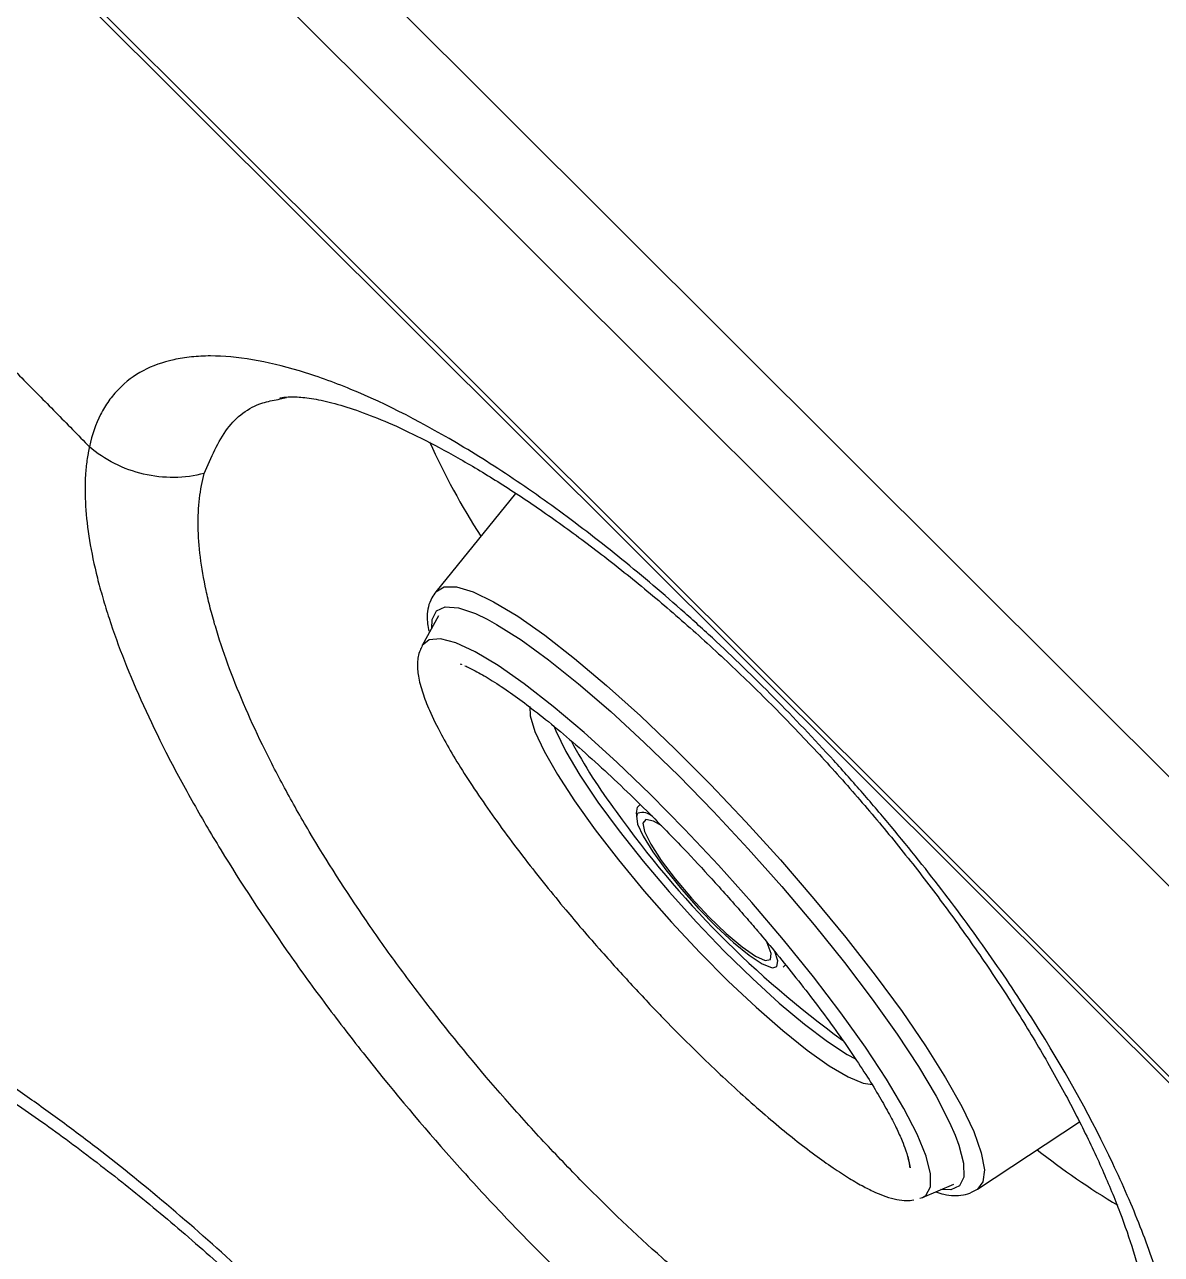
# Model space of a CAD drawing. Extents: x 398 to 508, y 623 to 782.
# Drawn here: x 496.034 to 498.451, y 720.565 to 723.18 of the extents above; entities that cross this region are included whole.
import ezdxf

# ---------------------------------------------------------------- set-up
doc = ezdxf.new("R2010")
doc.units = 0
doc.header["$MEASUREMENT"] = 0
doc.layers.add('GEOMETRY', color=2, linetype='Continuous', lineweight=25)

msp = doc.modelspace()

# ---------------------------------------------------------------- linework, layer by layer
at = {"layer": 'GEOMETRY'}
for p, q in [((493.4047, 726.3972), (499.8558, 719.9644)), ((493.6561, 726.3784), (499.8365, 720.2154)), ((493.6884, 725.6953), (499.1524, 720.2466)), ((493.6957, 725.7026), (499.1598, 720.254)), ((496.5731, 722.3829), (496.5776, 722.384)), ((496.5776, 722.384), (496.591, 722.3871)), ((497.0777, 722.183), (496.9087, 721.9737)), ((496.9144, 721.9224), (496.8796, 721.8594)), ((497.343, 721.5214), (497.3379, 721.5167)), ((497.6471, 721.1759), (497.6523, 721.1805)), ((498.0602, 720.7042), (498.2771, 720.847)), ((497.9435, 720.6864), (498.0096, 720.7149)), ((497.9377, 720.6847), (497.9435, 720.6864))]:
    msp.add_line(p, q, dxfattribs=at)
at = {"layer": 'GEOMETRY', "flags": 128}
for points in [[(496.9087, 721.9737), (496.9259, 721.9842), (496.9525, 721.9842), (496.9879, 721.9736), (497.0314, 721.9527), (497.0825, 721.9217), (497.1402, 721.8813), (497.2036, 721.8319), (497.2716, 721.7746), (497.3433, 721.7101), (497.4173, 721.6396), (497.4924, 721.5642), (497.5675, 721.4851), (497.6412, 721.4037), (497.7125, 721.3213), (497.78, 721.2392), (497.8428, 721.1588), (497.8997, 721.0814), (497.9498, 721.0083), (497.9924, 720.9407), (498.0267, 720.8796), (498.0521, 720.8262), (498.0683, 720.7812), (498.0749, 720.7454), (498.0719, 720.7194), (498.0602, 720.7042)], [(496.8998, 721.8959), (496.9005, 721.9146), (496.9097, 721.9336), (496.9284, 721.9421), (496.9563, 721.94), (496.9929, 721.9274), (497.0177, 721.9154)], [(497.0177, 721.9154), (497.0376, 721.9044), (497.0896, 721.8715), (497.1481, 721.8291), (497.212, 721.7781), (497.2803, 721.7192), (497.3517, 721.6536), (497.4251, 721.5823), (497.4991, 721.5066), (497.5726, 721.4277), (497.6443, 721.347), (497.7129, 721.2658), (497.7773, 721.1857), (497.8364, 721.1078), (497.8891, 721.0337), (497.9346, 720.9644), (497.9721, 720.9013), (498.0009, 720.8454), (498.0127, 720.8184)], [(497.2237, 721.6745), (497.1578, 721.7303), (497.0965, 721.778), (497.041, 721.8169), (496.9922, 721.8461), (496.951, 721.8652), (496.9181, 721.8739), (496.8942, 721.8719), (496.8796, 721.8594)], [(497.1083, 721.7298), (497.1092, 721.7101), (497.1192, 721.6768), (497.1385, 721.6349), (497.1668, 721.5852), (497.2033, 721.5291), (497.247, 721.4681), (497.2969, 721.4038), (497.3517, 721.3377), (497.4098, 721.2717), (497.4699, 721.2074), (497.5303, 721.1464), (497.5895, 721.0905), (497.646, 721.041), (497.6983, 720.9991), (497.745, 720.9661), (497.7849, 720.9427), (497.8171, 720.9295), (497.8368, 720.9266)], [(497.159, 721.6888), (497.1634, 721.6779), (497.1847, 721.6345), (497.2149, 721.5837), (497.2531, 721.5269), (497.2983, 721.4656), (497.3493, 721.4014), (497.4046, 721.3362), (497.4629, 721.2716), (497.5224, 721.2095), (497.5815, 721.1516), (497.6387, 721.0994), (497.6924, 721.0544), (497.741, 721.0177), (497.7834, 720.9905), (497.8011, 720.981)], [(497.9435, 720.6864), (497.9506, 720.6908), (497.9604, 720.7086), (497.9605, 720.7365), (497.951, 720.7741), (497.9319, 720.8208), (497.9037, 720.8756), (497.8668, 720.9376), (497.8219, 721.0057), (497.7698, 721.0786), (497.7114, 721.1552), (497.6478, 721.2339), (497.5801, 721.3135), (497.5095, 721.3924), (497.4373, 721.4693), (497.3647, 721.5428), (497.2931, 721.6116), (497.2237, 721.6745)], [(497.338, 721.5032), (497.3348, 721.4975), (497.3374, 721.4802), (497.3493, 721.4542), (497.3697, 721.4209), (497.3974, 721.3826), (497.4307, 721.3415), (497.4673, 721.3004), (497.5051, 721.2617), (497.5417, 721.228), (497.5747, 721.2012), (497.6021, 721.1832), (497.6222, 721.175), (497.6253, 721.1746)], [(497.3368, 721.4966), (497.3353, 721.5034), (497.3375, 721.5163), (497.3379, 721.5167)], [(497.3892, 721.4761), (497.3712, 721.4861), (497.355, 721.4898), (497.3484, 721.4823), (497.352, 721.4643), (497.3655, 721.437), (497.3878, 721.4025), (497.4174, 721.3634), (497.4521, 721.3225)], [(497.4521, 721.3225), (497.4892, 721.2829), (497.526, 721.2476), (497.5598, 721.219), (497.5881, 721.1995), (497.6087, 721.1903), (497.6202, 721.1922), (497.6217, 721.2051), (497.6131, 721.2279), (497.6116, 721.2309)], [(497.6253, 721.1746), (497.6336, 721.1772), (497.6358, 721.1896), (497.6296, 721.2089)], [(498.0127, 720.8184), (498.0205, 720.7977), (498.0307, 720.7589), (498.0312, 720.7297), (498.022, 720.7107), (498.0033, 720.7022), (497.9819, 720.703)]]:
    msp.add_lwpolyline(points, dxfattribs=at)
at = {"layer": 'GEOMETRY'}
for centre, radius, start, end in [((498.3353, 722.9451), 1.5813, 204.3831, 212.6594), ((498.1777, 722.1781), 1.1113, 207.9716, 217.1692), ((499.0129, 722.7297), 2.1112, 215.4043, 234.0329), ((497.347, 721.4708), 0.0337, 48.1509, 105.5785), ((499.2039, 722.0821), 1.6461, 231.8463, 239.0932)]:
    msp.add_arc(centre, radius, start, end, dxfattribs=at)
for points, knots in [([(495.7377, 722.718), (495.762, 722.694), (495.8106, 722.646), (495.8832, 722.5737), (495.9556, 722.5012), (496.0279, 722.4285), (496.1, 722.3555), (496.1478, 722.3067), (496.1718, 722.2823)], [0, 0, 0, 0, 0.1665169, 0.3330933, 0.4997295, 0.6664258, 0.8331826, 1, 1, 1, 1]), ([(498.297, 719.8991), (498.3453, 719.9098), (498.3849, 719.9315), (498.4319, 719.9793), (498.4454, 719.9978), (498.4625, 720.0296), (498.4677, 720.0408), (498.4768, 720.0645), (498.4808, 720.0769), (498.4977, 720.1415), (498.5019, 720.2017), (498.4949, 720.2877), (498.4929, 720.3055), (498.4877, 720.3418), (498.4845, 720.3604), (498.473, 720.4172), (498.4631, 720.4565), (498.4383, 720.538), (498.4236, 720.5803), (498.3978, 720.6458), (498.3886, 720.6681), (498.369, 720.7132), (498.3587, 720.7359), (498.3044, 720.8503), (498.2527, 720.9442), (498.1776, 721.0649), (498.162, 721.0892), (498.1299, 721.1381), (498.1134, 721.1624), (498.0629, 721.2353), (498.0277, 721.2836), (497.9545, 721.3795), (497.9164, 721.4272), (497.8571, 721.4983), (497.837, 721.5219), (497.796, 721.569), (497.7753, 721.5922), (497.671, 721.7068), (497.585, 721.7936), (497.4743, 721.8962), (497.4519, 721.9165), (497.4071, 721.9561), (497.3847, 721.9755), (497.3179, 722.032), (497.2735, 722.0678), (497.1852, 722.1355), (497.1413, 722.1674), (497.0757, 722.2124), (497.0539, 722.2269), (497.0107, 722.2548), (496.9894, 722.2681), (496.884, 722.3315), (496.8039, 722.3726), (496.709, 722.412), (496.6902, 722.4192), (496.6536, 722.4324), (496.6357, 722.4383), (496.5834, 722.454), (496.5502, 722.4619), (496.4873, 722.4724), (496.4575, 722.4751), (496.4154, 722.4751), (496.4018, 722.4744), (496.3757, 722.4718), (496.3632, 722.4698), (496.3035, 722.4566), (496.2644, 722.4359), (496.2265, 722.3971), (496.2195, 722.3887), (496.2067, 722.3706), (496.2009, 722.361), (496.1853, 722.3303), (496.1773, 722.3075), (496.1717, 722.2823)], [0, 0, 0, 0, 0.0625, 0.0625, 0.09375, 0.09375, 0.109375, 0.109375, 0.125, 0.125, 0.1875, 0.1875, 0.203125, 0.203125, 0.21875, 0.21875, 0.25, 0.25, 0.28125, 0.28125, 0.296875, 0.296875, 0.3125, 0.3125, 0.375, 0.375, 0.390625, 0.390625, 0.40625, 0.40625, 0.4375, 0.4375, 0.46875, 0.46875, 0.484375, 0.484375, 0.5, 0.5, 0.5625, 0.5625, 0.578125, 0.578125, 0.59375, 0.59375, 0.625, 0.625, 0.65625, 0.65625, 0.671875, 0.671875, 0.6875, 0.6875, 0.75, 0.75, 0.765625, 0.765625, 0.78125, 0.78125, 0.8125, 0.8125, 0.84375, 0.84375, 0.859375, 0.859375, 0.875, 0.875, 0.9375, 0.9375, 0.953125, 0.953125, 0.96875, 0.96875, 1, 1, 1, 1]), ([(496.4161, 722.2255), (496.4305, 722.2594), (496.4577, 722.3237), (496.5163, 722.3716), (496.5619, 722.3807), (496.5731, 722.3829)], [0, 0, 0, 0, 0.45676, 0.866022, 1, 1, 1, 1]), ([(496.5772, 722.3857), (496.5773, 722.3858), (496.5777, 722.3859), (496.5881, 722.3882), (496.6112, 722.3888), (496.647, 722.385), (496.6918, 722.3753), (496.7457, 722.3583), (496.8076, 722.3338), (496.8775, 722.3011), (496.9554, 722.2594), (497.0401, 722.2087), (497.1303, 722.1493), (497.2245, 722.0816), (497.3212, 722.0064), (497.4187, 721.9248), (497.5155, 721.8379), (497.6102, 721.7469), (497.7018, 721.6528), (497.7893, 721.5564), (497.873, 721.4579), (497.9531, 721.3569), (498.0295, 721.2536), (498.1014, 721.1491), (498.168, 721.0444), (498.2283, 720.941), (498.2815, 720.8405), (498.3269, 720.7445), (498.364, 720.6546), (498.3925, 720.5724), (498.4127, 720.4994), (498.4249, 720.4373), (498.4305, 720.3843), (498.4307, 720.3415), (498.4272, 720.3108), (498.4227, 720.2942), (498.4212, 720.291), (498.4209, 720.2902)], [0, 0, 0, 0, 0.006746, 0.033983, 0.062694, 0.090288, 0.117603, 0.14459, 0.171431, 0.199591, 0.228908, 0.259202, 0.290251, 0.321808, 0.353622, 0.385424, 0.416976, 0.448136, 0.478829, 0.509015, 0.538872, 0.569214, 0.6, 0.631195, 0.662711, 0.694421, 0.726132, 0.757605, 0.78863, 0.819008, 0.848568, 0.877193, 0.904907, 0.933659, 0.96172, 0.98994, 1, 1, 1, 1]), ([(496.1717, 722.2822), (496.1715, 722.2811), (496.1712, 722.2799), (496.1707, 722.2775), (496.17, 722.2739), (496.1684, 722.2655), (496.1657, 722.2482), (496.1642, 722.2329), (496.1622, 722.2013), (496.1623, 722.1791), (496.1666, 722.1094), (496.1748, 722.0586), (496.1922, 721.9894), (496.1961, 721.9753), (496.2044, 721.9466), (496.2089, 721.9321), (496.2233, 721.888), (496.2342, 721.8578), (496.2707, 721.7653), (496.3001, 721.7008), (496.3431, 721.6163), (496.3521, 721.5992), (496.3705, 721.5648), (496.38, 721.5475), (496.4092, 721.4955), (496.4297, 721.4605), (496.4941, 721.3549), (496.541, 721.2834), (496.6046, 721.1926), (496.6176, 721.1743), (496.644, 721.1378), (496.6573, 721.1196), (496.6979, 721.0653), (496.7255, 721.0293), (496.8103, 720.922), (496.8692, 720.8514), (496.946, 720.7644), (496.9615, 720.747), (496.9928, 720.7126), (497.0085, 720.6955), (497.0556, 720.645), (497.0873, 720.612), (497.1826, 720.5154), (497.2469, 720.4539), (497.3282, 720.3809), (497.3446, 720.3665), (497.3772, 720.3381), (497.3934, 720.3243), (497.4419, 720.2836), (497.474, 720.2576), (497.5693, 720.1833), (497.6319, 720.1383), (497.7087, 720.0882), (497.7241, 720.0785), (497.7545, 720.0597), (497.7695, 720.0507), (497.814, 720.0248), (497.843, 720.009), (497.928, 719.966), (497.9821, 719.9431), (498.0463, 719.9219), (498.0591, 719.918), (498.084, 719.9111), (498.0962, 719.908), (498.132, 719.9), (498.1549, 719.8962), (498.2208, 719.8895), (498.2608, 719.8911), (498.2969, 719.8991)], [0, 0, 0, 0, 0.001953, 0.001953, 0.003906, 0.007812, 0.015625, 0.03125, 0.03125, 0.0625, 0.0625, 0.125, 0.125, 0.140625, 0.140625, 0.15625, 0.15625, 0.1875, 0.1875, 0.25, 0.25, 0.265625, 0.265625, 0.28125, 0.28125, 0.3125, 0.3125, 0.375, 0.375, 0.390625, 0.390625, 0.40625, 0.40625, 0.4375, 0.4375, 0.5, 0.5, 0.515625, 0.515625, 0.53125, 0.53125, 0.5625, 0.5625, 0.625, 0.625, 0.640625, 0.640625, 0.65625, 0.65625, 0.6875, 0.6875, 0.75, 0.75, 0.765625, 0.765625, 0.78125, 0.78125, 0.8125, 0.8125, 0.875, 0.875, 0.890625, 0.890625, 0.90625, 0.90625, 0.9375, 0.9375, 1, 1, 1, 1]), ([(496.4161, 722.2255), (496.3953, 722.22), (496.3737, 722.2171), (496.3301, 722.2166), (496.3082, 722.219), (496.2655, 722.2289), (496.2448, 722.2365), (496.206, 722.2561), (496.1879, 722.2683), (496.1717, 722.2823)], [0, 0, 0, 0, 0.25, 0.25, 0.5, 0.5, 0.75, 0.75, 1, 1, 1, 1]), ([(498.2655, 720.1422), (498.233, 720.133), (498.1972, 720.1296), (498.1191, 720.1338), (498.0767, 720.1413), (498.0195, 720.158), (498.0078, 720.1617), (497.9841, 720.1698), (497.9722, 720.1741), (497.9359, 720.1883), (497.9111, 720.199), (497.8605, 720.2232), (497.8346, 720.2365), (497.795, 720.2586), (497.7817, 720.2663), (497.7547, 720.2823), (497.7411, 720.2907), (497.6729, 720.3337), (497.6175, 720.3725), (497.5332, 720.4371), (497.5049, 720.4597), (497.4478, 720.507), (497.4189, 720.5319), (497.3329, 720.6085), (497.2764, 720.6623), (497.1927, 720.7471), (497.1649, 720.776), (497.1099, 720.8352), (497.0824, 720.8657), (497.0018, 720.9575), (496.9504, 721.0197), (496.8766, 721.1143), (496.8526, 721.146), (496.8057, 721.21), (496.7827, 721.2423), (496.7167, 721.3386), (496.6763, 721.4018), (496.621, 721.4952), (496.6035, 721.5262), (496.5786, 721.5722), (496.5705, 721.5875), (496.5548, 721.618), (496.5472, 721.6332), (496.5108, 721.7081), (496.4862, 721.7653), (496.4562, 721.8475), (496.4473, 721.8743), (496.4357, 721.9135), (496.4322, 721.9264), (496.4256, 721.9519), (496.4226, 721.9645), (496.4094, 722.026), (496.4038, 722.0713), (496.4025, 722.1541), (496.4067, 722.1918), (496.4161, 722.2255)], [0, 0, 0, 0, 0.0625, 0.0625, 0.125, 0.125, 0.140625, 0.140625, 0.15625, 0.15625, 0.1875, 0.1875, 0.21875, 0.21875, 0.234375, 0.234375, 0.25, 0.25, 0.3125, 0.3125, 0.34375, 0.34375, 0.375, 0.375, 0.4375, 0.4375, 0.46875, 0.46875, 0.5, 0.5, 0.5625, 0.5625, 0.59375, 0.59375, 0.625, 0.625, 0.6875, 0.6875, 0.71875, 0.71875, 0.734375, 0.734375, 0.75, 0.75, 0.8125, 0.8125, 0.84375, 0.84375, 0.859375, 0.859375, 0.875, 0.875, 0.9375, 0.9375, 1, 1, 1, 1]), ([(496.9087, 721.9737), (496.9056, 721.9695), (496.8976, 721.9583), (496.8916, 721.9406), (496.8884, 721.9183), (496.8917, 721.9006), (496.8938, 721.8898)], [0, 0, 0, 0, 0.132537, 0.351284, 0.601416, 1, 1, 1, 1]), ([(496.8796, 721.8594), (496.8779, 721.856), (496.8719, 721.8437), (496.8682, 721.8211), (496.8705, 721.794), (496.8793, 721.7602), (496.8951, 721.7198), (496.9172, 721.6749), (496.9454, 721.6251), (496.9766, 721.5752), (497.0128, 721.5213), (497.0534, 721.4644), (497.0967, 721.4069), (497.1406, 721.3513), (497.1814, 721.3015), (497.2211, 721.2546), (497.2586, 721.2114), (497.2848, 721.1823), (497.2969, 721.1689)], [0, 0, 0, 0, 0.021838, 0.079294, 0.146134, 0.221625, 0.292207, 0.379482, 0.447996, 0.517352, 0.588079, 0.65886, 0.728315, 0.793476, 0.852454, 0.89934, 0.953721, 1, 1, 1, 1]), ([(496.9602, 721.8206), (496.961, 721.8203), (496.9621, 721.82), (496.963, 721.8196), (496.9633, 721.8194)], [0, 0, 0, 0, 0.728166, 1, 1, 1, 1]), ([(496.9699, 721.8166), (496.9771, 721.8133), (496.9925, 721.8061), (497.0243, 721.7878), (497.0609, 721.7638), (497.1025, 721.7336), (497.1481, 721.6979), (497.1992, 721.6552), (497.2531, 721.6073), (497.3083, 721.5558), (497.3587, 721.5065), (497.4038, 721.4608), (497.4503, 721.4124), (497.4829, 721.3769), (497.5026, 721.3554)], [0, 0, 0, 0, 0.069173, 0.149511, 0.238312, 0.318658, 0.40695, 0.500252, 0.593958, 0.684489, 0.774744, 0.839944, 0.903191, 1, 1, 1, 1]), ([(497.5026, 721.3554), (497.5242, 721.3313), (497.5547, 721.2972), (497.5982, 721.2464), (497.6344, 721.2031), (497.6754, 721.1521), (497.7159, 721.1), (497.7548, 721.0474), (497.791, 720.996), (497.8226, 720.9483), (497.8492, 720.9052), (497.8708, 720.8673), (497.8876, 720.8345), (497.8995, 720.8084), (497.9066, 720.79), (497.9119, 720.7741), (497.9154, 720.7603), (497.9168, 720.7512), (497.917, 720.7499), (497.917, 720.7496), (497.917, 720.7496), (497.917, 720.7496), (497.917, 720.7496), (497.917, 720.7496), (497.917, 720.7496), (497.917, 720.7496), (497.917, 720.7496), (497.917, 720.7496), (497.917, 720.7496), (497.917, 720.7496), (497.917, 720.7496), (497.917, 720.7497), (497.9166, 720.753), (497.9155, 720.7593), (497.9137, 720.7669), (497.9124, 720.772), (497.9121, 720.7731), (497.912, 720.7735), (497.912, 720.7735), (497.912, 720.7736), (497.9119, 720.7736), (497.9119, 720.7736), (497.9119, 720.7736), (497.9119, 720.7736), (497.9119, 720.7736), (497.9119, 720.7736), (497.9119, 720.7736)], [0, 0, 0, 0, 0.091352, 0.12887, 0.190749, 0.254516, 0.32235, 0.392427, 0.464012, 0.535303, 0.601611, 0.6659, 0.727094, 0.783304, 0.828742, 0.851213, 0.924317, 0.934339, 0.936532, 0.936903, 0.936963, 0.936968, 0.93697, 0.93697, 0.936971, 0.936971, 0.936971, 0.936972, 0.936974, 0.936977, 0.93699, 0.937066, 0.937971, 0.965035, 0.992455, 0.998367, 0.999617, 0.999737, 0.999786, 0.999808, 0.999824, 0.999841, 0.999861, 0.999892, 0.999957, 1, 1, 1, 1]), ([(497.7631, 717.5773), (497.7988, 717.6328), (497.8259, 717.698), (497.8534, 717.8096), (497.8603, 717.8491), (497.8674, 717.912), (497.8692, 717.9336), (497.8715, 717.9775), (497.8721, 717.9999), (497.8721, 718.1138), (497.863, 718.2114), (497.8398, 718.3414), (497.8346, 718.3678), (497.823, 718.4214), (497.8166, 718.4487), (497.7956, 718.5312), (497.7795, 718.587), (497.7244, 718.7567), (497.6792, 718.8728), (497.6117, 719.0216), (497.5977, 719.0516), (497.5685, 719.1118), (497.5534, 719.1421), (497.5067, 719.2325), (497.4739, 719.2925), (497.3702, 719.4723), (497.2942, 719.5914), (497.1904, 719.7395), (497.1691, 719.7691), (497.126, 719.8279), (497.1041, 719.857), (497.0378, 719.9435), (496.9925, 720.0001), (496.8533, 720.1668), (496.7562, 720.2737), (496.6293, 720.4021), (496.6037, 720.4275), (496.5525, 720.4771), (496.5268, 720.5015), (496.4495, 720.5732), (496.3977, 720.6192), (496.2934, 720.7077), (496.2411, 720.7502), (496.1621, 720.8112), (496.1357, 720.8311), (496.0828, 720.8699), (496.0562, 720.889), (495.9238, 720.9812), (495.8201, 721.0453), (495.6681, 721.1278), (495.618, 721.153), (495.5438, 721.1872), (495.5192, 721.198), (495.4703, 721.2185), (495.4461, 721.2281), (495.327, 721.2727), (495.2373, 721.2978), (495.1111, 721.32), (495.0704, 721.3248), (495.0116, 721.3281), (494.9923, 721.3285), (494.9548, 721.328), (494.9365, 721.327), (494.8479, 721.3191), (494.7851, 721.3024), (494.7306, 721.2753)], [0, 0, 0, 0, 0.0625, 0.0625, 0.09375, 0.09375, 0.109375, 0.109375, 0.125, 0.125, 0.1875, 0.1875, 0.203125, 0.203125, 0.21875, 0.21875, 0.25, 0.25, 0.3125, 0.3125, 0.328125, 0.328125, 0.34375, 0.34375, 0.375, 0.375, 0.4375, 0.4375, 0.453125, 0.453125, 0.46875, 0.46875, 0.5, 0.5, 0.5625, 0.5625, 0.578125, 0.578125, 0.59375, 0.59375, 0.625, 0.625, 0.65625, 0.65625, 0.671875, 0.671875, 0.6875, 0.6875, 0.75, 0.75, 0.78125, 0.78125, 0.796875, 0.796875, 0.8125, 0.8125, 0.875, 0.875, 0.90625, 0.90625, 0.921875, 0.921875, 0.9375, 0.9375, 1, 1, 1, 1]), ([(495.0653, 721.2308), (495.0699, 721.2318), (495.0886, 721.2359), (495.1321, 721.2387), (495.1956, 721.2369), (495.2684, 721.2277), (495.3492, 721.2105), (495.4375, 721.1849), (495.5323, 721.1506), (495.6327, 721.1074), (495.7376, 721.0554), (495.8457, 720.9947), (495.9571, 720.9255), (496.0714, 720.8478), (496.1887, 720.7611), (496.308, 720.666), (496.428, 720.5632), (496.5475, 720.4536), (496.6651, 720.338), (496.7796, 720.2178), (496.8898, 720.0938), (496.9951, 719.967), (497.0955, 719.8373), (497.1912, 719.7045), (497.2823, 719.5688), (497.3681, 719.431), (497.4477, 719.2925), (497.5204, 719.1544), (497.5856, 719.0182), (497.6428, 718.8851), (497.6915, 718.7565), (497.7317, 718.6334), (497.7632, 718.5165), (497.7867, 718.4056), (497.8024, 718.3011), (497.8105, 718.2037), (497.8114, 718.1147), (497.8056, 718.0349), (497.794, 717.9655), (497.7792, 717.9104), (497.7674, 717.8836), (497.7624, 717.8721)], [0, 0, 0, 0, 0.008385, 0.034143, 0.05941, 0.084619, 0.109919, 0.135387, 0.16101, 0.186734, 0.212477, 0.238255, 0.263778, 0.289848, 0.316381, 0.343283, 0.370444, 0.397744, 0.425044, 0.452199, 0.479105, 0.505686, 0.532092, 0.558742, 0.585661, 0.612783, 0.640023, 0.667282, 0.694436, 0.721389, 0.748058, 0.774372, 0.800288, 0.826078, 0.852007, 0.877905, 0.903724, 0.929429, 0.955029, 0.980605, 1, 1, 1, 1]), ([(497.2969, 721.1689), (497.3191, 721.1447), (497.3504, 721.1106), (497.3972, 721.0619), (497.4371, 721.0215), (497.4838, 720.9756), (497.5316, 720.9304), (497.5797, 720.8868), (497.6268, 720.8461), (497.6719, 720.8092), (497.7143, 720.7767), (497.7531, 720.7491), (497.7878, 720.7266), (497.8178, 720.7094), (497.843, 720.6971), (497.8666, 720.6875), (497.8886, 720.6816), (497.9065, 720.679), (497.9195, 720.6804), (497.9247, 720.681)], [0, 0, 0, 0, 0.087664, 0.123438, 0.182321, 0.24267, 0.306506, 0.37197, 0.438225, 0.50454, 0.570288, 0.634832, 0.697383, 0.75667, 0.809691, 0.857408, 0.914095, 0.965209, 1, 1, 1, 1]), ([(494.5502, 721.0949), (494.5259, 721.0466), (494.509, 720.9914), (494.4903, 720.8664), (494.4887, 720.7984), (494.5002, 720.6514), (494.5133, 720.5726), (494.539, 720.4669), (494.5446, 720.4454), (494.5566, 720.4021), (494.5631, 720.3803), (494.5836, 720.3141), (494.599, 720.2691), (494.6499, 720.1316), (494.6903, 720.0365), (494.7488, 719.913), (494.7609, 719.888), (494.7858, 719.838), (494.7986, 719.813), (494.8378, 719.7376), (494.8652, 719.687), (494.951, 719.5345), (495.013, 719.4318), (495.1134, 719.2757), (495.1482, 719.2232), (495.219, 719.1193), (495.2552, 719.0678), (495.3659, 718.9141), (495.4426, 718.8132), (495.5422, 718.6889), (495.5623, 718.6641), (495.6029, 718.6147), (495.6234, 718.5901), (495.6851, 718.517), (495.7265, 718.4694), (495.8512, 718.3296), (495.9352, 718.2405), (496.0628, 718.1133), (496.1056, 718.072), (496.1703, 718.0117), (496.1919, 717.9918), (496.2349, 717.9532), (496.2563, 717.9342), (496.363, 717.8417), (496.4473, 717.7742), (496.5725, 717.6831), (496.614, 717.6544), (496.6966, 717.6006), (496.7379, 717.5753), (496.8588, 717.5062), (496.9365, 717.4686), (497.0488, 717.4248), (497.0856, 717.4123), (497.1396, 717.3967), (497.1574, 717.3921), (497.1928, 717.3839), (497.2103, 717.3804), (497.2274, 717.3774)], [0, 0, 0, 0, 0.0625, 0.0625, 0.125, 0.125, 0.1875, 0.1875, 0.203125, 0.203125, 0.21875, 0.21875, 0.25, 0.25, 0.3125, 0.3125, 0.328125, 0.328125, 0.34375, 0.34375, 0.375, 0.375, 0.4375, 0.4375, 0.46875, 0.46875, 0.5, 0.5, 0.5625, 0.5625, 0.578125, 0.578125, 0.59375, 0.59375, 0.625, 0.625, 0.6875, 0.6875, 0.71875, 0.71875, 0.734375, 0.734375, 0.75, 0.75, 0.8125, 0.8125, 0.84375, 0.84375, 0.875, 0.875, 0.9375, 0.9375, 0.96875, 0.96875, 0.984375, 0.984375, 1, 1, 1, 1]), ([(494.7881, 721.0313), (494.7771, 721.0092), (494.7679, 720.9855), (494.753, 720.935), (494.7472, 720.908), (494.7352, 720.8223), (494.7345, 720.76), (494.7467, 720.6256), (494.7596, 720.5535), (494.7842, 720.4569), (494.7896, 720.4373), (494.801, 720.3977), (494.8072, 720.3778), (494.8266, 720.3173), (494.8411, 720.2762), (494.8891, 720.1506), (494.9268, 720.0638), (494.9813, 719.9512), (494.9926, 719.9284), (495.0156, 719.8828), (495.0275, 719.8599), (495.0638, 719.7912), (495.0891, 719.7451), (495.1684, 719.606), (495.2255, 719.5123), (495.3175, 719.37), (495.3494, 719.3221), (495.4142, 719.2273), (495.4473, 719.1802), (495.5484, 719.0399), (495.6183, 718.9476), (495.709, 718.8338), (495.7273, 718.8112), (495.7642, 718.766), (495.7829, 718.7434), (495.839, 718.6765), (495.8766, 718.6327), (495.9899, 718.5044), (496.0663, 718.4224), (496.1822, 718.3052), (496.221, 718.2671), (496.2797, 718.2114), (496.2994, 718.1931), (496.3384, 718.1574), (496.3579, 718.1399), (496.4549, 718.0542), (496.5316, 717.9917), (496.6455, 717.9071), (496.6832, 717.8804), (496.7584, 717.8303), (496.796, 717.8067), (496.9063, 717.7424), (496.9771, 717.7073), (497.0795, 717.6663), (497.113, 717.6547), (497.1623, 717.6401), (497.1786, 717.6358), (497.2108, 717.6282), (497.2268, 717.6249), (497.2425, 717.6221)], [0, 0, 0, 0, 0.03125, 0.03125, 0.0625, 0.0625, 0.125, 0.125, 0.1875, 0.1875, 0.203125, 0.203125, 0.21875, 0.21875, 0.25, 0.25, 0.3125, 0.3125, 0.328125, 0.328125, 0.34375, 0.34375, 0.375, 0.375, 0.4375, 0.4375, 0.46875, 0.46875, 0.5, 0.5, 0.5625, 0.5625, 0.578125, 0.578125, 0.59375, 0.59375, 0.625, 0.625, 0.6875, 0.6875, 0.71875, 0.71875, 0.734375, 0.734375, 0.75, 0.75, 0.8125, 0.8125, 0.84375, 0.84375, 0.875, 0.875, 0.9375, 0.9375, 0.96875, 0.96875, 0.984375, 0.984375, 1, 1, 1, 1]), ([(497.971, 720.6983), (497.9771, 720.6963), (497.9906, 720.692), (498.0093, 720.6897), (498.0284, 720.6907), (498.0458, 720.6957), (498.0564, 720.702), (498.0602, 720.7042)], [0, 0, 0, 0, 0.209914, 0.469502, 0.704222, 0.895694, 1, 1, 1, 1])]:
    msp.add_open_spline(points, degree=3, knots=knots, dxfattribs=at)

doc.saveas('drawing.dxf')
